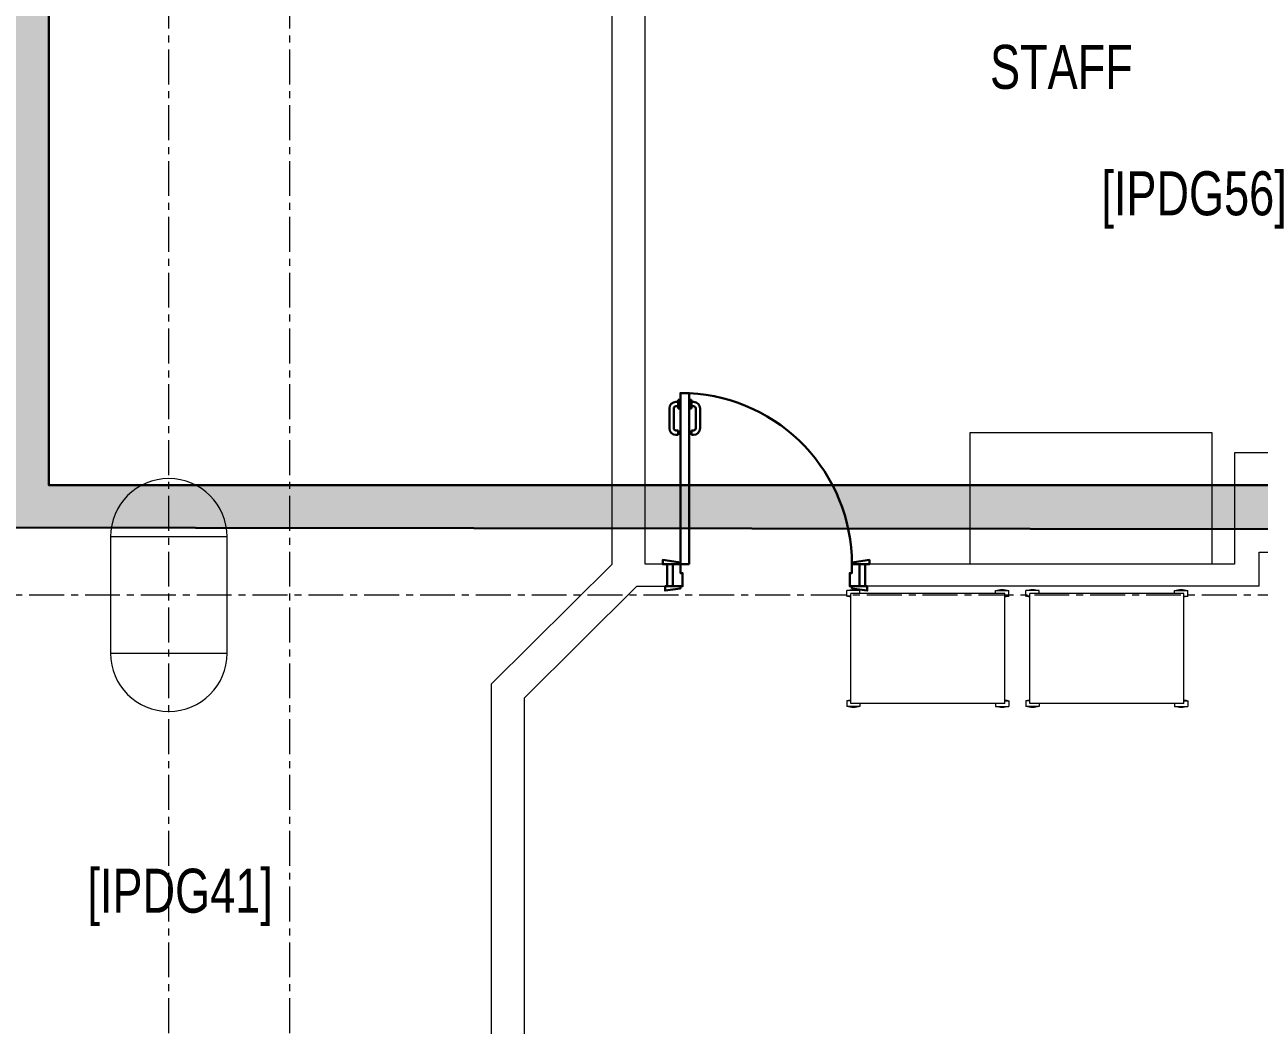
# Model space of a CAD drawing. Header units: millimetres. Extents: x 26027 to 581921, y 7230 to 233891.
# Drawn here: x 472393 to 478009, y 140387 to 144941 of the extents above; entities that cross this region are included whole.
import ezdxf

# ---------------------------------------------------------------- set-up
doc = ezdxf.new("R2010")
doc.units = ezdxf.units.MM
doc.header["$LTSCALE"] = 5
doc.linetypes.add('CENTER', pattern=[50.8, 31.75, -6.35, 6.35, -6.35])
doc.layers.get('0').update_dxf_attribs({"color": 252})
for name, color, linetype, lineweight in [('01-Ground Floor$0$RE.A-opening-wood-door', 252, 'Continuous', 0), ('72_EGR_BASE_TEXT', 252, 'Continuous', 5), ('E-ELEC-EQPM-2', 85, 'Continuous', 30), ('GE-ARCHITECTURAL_ELEMENTS', 8, 'Continuous', 30), ('Medical Equipment and Furniture', 252, 'Continuous', 0), ('Structure', 252, 'Continuous', 5), ('Walls', 252, 'Continuous', 5), ('Wooden Joinery', 252, 'Continuous', 5)]:
    doc.layers.add(name, color=color, linetype=linetype, lineweight=lineweight)
doc.layers.add('axes', color=252, linetype='Continuous')
doc.layers.add('E-PW', color=7, linetype='Continuous', lineweight=30, true_color=0x4e7e3e)
doc.layers.add('EXF', color=7, linetype='Continuous', lineweight=30, true_color=0x4e7e3e)
doc.styles.add('X3G_ENTITY_2587EA', font='swisscl.ttf', dxfattribs={"height": 200})
pattern_1 = [(0, (368880, 104830), (63.5, 63.5), [31.75, -95.25]), (90, (368895.875, 104814.125), (-63.5, 63.5), [31.75, -95.25])]

# ---------------------------------------------------------------- blocks, each defined once
blk = doc.blocks.new('HF13959B-P')
at = {"color": 0}
for p, q in [((0.0418, 0.5136), (-0.0182, 0.5136)), ((-0.0182, 0.4886), (-0.0182, 0.5136)), ((0.0418, 0.5), (0.0418, 0.5136)), ((0.6582, 0.5136), (0.7182, 0.5136)), ((0.6582, 0.5), (0.6582, 0.5136)), ((0.7182, 0.4886), (0.7182, 0.5136)), ((0, 0.4886), (-0.0182, 0.4886)), ((0, 0.5), (0, 0)), ((0.7, 0.5), (0, 0.5)), ((0.7, 0.5), (0.7, 0)), ((0.7, 0.4886), (0.7182, 0.4886)), ((0, 0.0114), (-0.0182, 0.0114)), ((-0.0182, 0.0114), (-0.0182, -0.0136)), ((0.7, 0), (0, 0)), ((0.7, 0.0114), (0.7182, 0.0114)), ((0.7182, 0.0114), (0.7182, -0.0136)), ((0.0418, -0.0136), (-0.0182, -0.0136)), ((0.0418, 0), (0.0418, -0.0136)), ((0.6582, 0), (0.6582, -0.0136)), ((0.6582, -0.0136), (0.7182, -0.0136))]:
    blk.add_line(p, q, dxfattribs=at)
for centre, start, end in [((0.0118, 0.4261), 71.0754, 108.9246), ((0.6882, 0.4261), 71.0754, 108.9246), ((0.0118, 0.5761), 251.0754, 262.6441), ((0.6882, 0.5761), 277.3559, 288.9246), ((0.0118, -0.0761), 97.3559, 108.9246), ((0.6882, -0.0761), 71.0754, 82.6441), ((0.0118, 0.0739), 251.0754, 288.9246), ((0.6882, 0.0739), 251.0754, 288.9246)]:
    blk.add_arc(centre, 0.0925, start, end, dxfattribs=at)
blk = doc.blocks.new('A$C72370EFE')
at = {"layer": 'GE-ARCHITECTURAL_ELEMENTS'}
for p, q in [((-0.01, -0.04), (-0.02, -0.04)), ((-0.01, -0.03), (-0.01, -0.07)), ((0, -0.03), (-0.01, -0.03)), ((0.04, -0.03), (0.05, -0.03)), ((0.05, -0.03), (0.05, -0.07)), ((0.05, -0.04), (0.06, -0.04)), ((-0.05, -0.07), (-0.05, -0.16)), ((-0.03, -0.07), (-0.03, -0.16)), ((-0.01, -0.06), (-0.02, -0.06)), ((0, -0.07), (-0.01, -0.07)), ((0.04, -0.07), (0.05, -0.07)), ((0.05, -0.06), (0.06, -0.06)), ((0.07, -0.07), (0.07, -0.16)), ((0.09, -0.07), (0.09, -0.16)), ((-0.01, -0.17), (-0.02, -0.17)), ((-0.01, -0.19), (-0.02, -0.19)), ((-0.01, -0.17), (-0.01, -0.19)), ((0.05, -0.17), (0.06, -0.17)), ((0.05, -0.17), (0.05, -0.19)), ((0.05, -0.19), (0.06, -0.19))]:
    blk.add_line(p, q, dxfattribs=at)
for centre, radius, start, end in [((-0.02, -0.07), 0.03, 90, 180), ((0.06, -0.07), 0.03, 0, 90), ((-0.02, -0.07), 0.01, 90, 180), ((0.06, -0.07), 0.01, 0, 90), ((-0.02, -0.16), 0.03, 180, 270), ((-0.02, -0.16), 0.01, 180, 270), ((0.06, -0.16), 0.01, 270, 0), ((0.06, -0.16), 0.03, 270, 0)]:
    blk.add_arc(centre, radius, start, end, dxfattribs=at)
blk = doc.blocks.new('A$C41DF7AD3')
at = {"layer": 'GE-ARCHITECTURAL_ELEMENTS', "elevation": 0}
for points in [[(820, 780), (820, 1559), (860, 1559), (860, 780)], [(70, 780), (70, 790), (0, 800), (0, 780)], [(870, 780), (870, 790), (940, 800), (940, 780)], [(80, 680), (80, 670), (10, 660), (10, 680)], [(860, 680), (860, 670), (930, 660), (930, 680)]]:
    blk.add_lwpolyline(points, close=True, dxfattribs=at)
for points in [[(45, 780), (45, 680), (20, 680), (20, 780), (45, 780)], [(45, 780), (80, 780), (80, 740), (90, 740), (90, 680), (45, 680), (45, 780)], [(895, 780), (860, 780), (860, 740), (850, 740), (850, 680), (895, 680), (895, 780)], [(895, 780), (895, 680), (920, 680), (920, 780), (895, 780)]]:
    blk.add_lwpolyline(points, dxfattribs=at)
at = {"layer": 'GE-ARCHITECTURAL_ELEMENTS'}
blk.add_arc((860, 780, 0), 780, 92.9397, 180, dxfattribs=at)
at = {"layer": 'GE-ARCHITECTURAL_ELEMENTS', "xscale": 999.9999999998856, "yscale": 999.9999999998856, "zscale": 999.9999999998856}
blk.add_blockref('A$C72370EFE', (820, 1559, 0), dxfattribs=at)

msp = doc.modelspace()

# ---------------------------------------------------------------- hatches: boundary and pattern name
at = {"layer": 'E-ELEC-EQPM-2'}
h = msp.add_hatch(dxfattribs=at)
h.set_pattern_fill('CROSS', color=85, scale=10)
h.set_pattern_definition(pattern_1)
edge = h.paths.add_edge_path()
edge.add_line((457685.6, 145694.3), (457685.6, 152806.1))
edge.add_line((457685.6, 152806.1), (462487.4, 152806.1))
edge.add_line((462487.4, 152806.1), (462487.4, 145900.9))
edge.add_line((462487.4, 145900.9), (462587.4, 145901.1))
edge.add_line((462587.4, 145901.1), (462587.4, 152806.1))
edge.add_line((462587.4, 152806.1), (464555.9, 152806.1))
edge.add_line((464555.9, 152806.1), (469284.4, 152806.1))
edge.add_line((469284.4, 152806.1), (471903.7, 152806.1))
edge.add_line((471903.7, 152806.1), (471903.7, 142653.2))
edge.add_line((471903.7, 142653.2), (478231.4, 142645.9))
edge.add_line((478231.4, 142645.9), (478231.4, 142845.2))
edge.add_line((478231.4, 142845.2), (472503.7, 142845.2))
edge.add_line((472503.7, 142845.2), (472503.7, 157840))
edge.add_line((472503.7, 157840), (472504, 159009.2))
edge.add_line((472504, 159009.2), (479768.6, 159009.2))
edge.add_line((479768.6, 159009.2), (479768.6, 159109.2))
edge.add_line((479768.6, 159109.2), (472503.7, 159109.2))
edge.add_line((472503.7, 159109.2), (472503.7, 169315.6))
edge.add_line((472503.7, 169315.6), (478921.1, 169315.6))
edge.add_line((478921.1, 169315.6), (484286.4, 169315.6))
edge.add_line((484286.4, 169315.6), (484286.4, 166351.2))
edge.add_line((484286.4, 166351.2), (484486.4, 166351.2))
edge.add_line((484486.4, 166351.2), (484486.4, 169515.6))
edge.add_line((484486.4, 169515.6), (479083.8, 169515.6))
edge.add_line((479083.8, 169515.6), (479083.8, 190946.9))
edge.add_line((479083.8, 190946.9), (479083.8, 191341.6))
edge.add_line((479083.8, 191341.6), (478883.8, 191341.6))
edge.add_line((478883.8, 191341.6), (478883.8, 195124.3))
edge.add_line((478883.8, 195124.3), (477262.4, 195124.3))
edge.add_line((477262.4, 195124.3), (477262.4, 205421.2))
edge.add_line((477262.4, 205421.2), (474368, 205421.2))
edge.add_line((474368, 205421.2), (469356.9, 205421.2))
edge.add_line((469356.9, 205421.2), (469256.9, 205421.2))
edge.add_line((469256.9, 205421.2), (469256.9, 204391.3))
edge.add_line((469256.9, 204391.3), (469856.9, 204391.3))
edge.add_line((469856.9, 204391.3), (469856.9, 204821.2))
edge.add_line((469856.9, 204821.2), (471179.3, 204821.2))
edge.add_line((471179.3, 204821.2), (471179.3, 204391.3))
edge.add_line((471179.3, 204391.3), (471779.3, 204391.3))
edge.add_line((471779.3, 204391.3), (471779.3, 204821.2))
edge.add_line((471779.3, 204821.2), (476662.4, 204821.2))
edge.add_line((476662.4, 204821.2), (476662.4, 194457.6))
edge.add_line((476662.4, 194457.6), (478283.8, 194457.6))
edge.add_line((478283.8, 194457.6), (478283.8, 169915.6))
edge.add_line((478283.8, 169915.6), (471903.7, 169915.6))
edge.add_line((471903.7, 169915.6), (471903.7, 159212))
edge.add_line((471903.7, 159212), (470513.7, 159212))
edge.add_line((470513.7, 159212), (470513.7, 159112))
edge.add_line((470513.7, 159112), (471903.7, 159112))
edge.add_line((471903.7, 159112), (471903.7, 153006.1))
edge.add_line((471903.7, 153006.1), (462587.4, 153006.1))
edge.add_line((462587.4, 153006.1), (462487.4, 152906.1))
edge.add_line((462487.4, 152906.1), (457585.6, 152906.1))
edge.add_line((457585.6, 152906.1), (457585.6, 145694.3))
at = {"layer": 'E-PW'}
h = msp.add_hatch(dxfattribs=at)
h.set_pattern_fill('CROSS', color=85, scale=10)
h.set_pattern_definition(pattern_1)
h.paths.add_polyline_path([(457585.6, 145694.3), (457585.6, 152906.1), (462487.4, 152906.1), (462587.4, 153006.1), (471903.7, 153006.1), (471903.7, 159112), (470513.7, 159112), (470513.7, 159212), (471903.7, 159212), (471903.7, 169915.6), (478283.8, 169915.6), (478283.8, 194457.6), (476662.4, 194457.6), (476662.4, 204821.2), (471779.3, 204821.2), (471779.3, 204391.3), (471179.3, 204391.3), (471179.3, 204821.2), (469856.9, 204821.2), (469856.9, 204391.3), (469256.9, 204391.3), (469256.9, 205421.2), (469356.9, 205421.2), (474368, 205421.2), (477262.4, 205421.2), (477262.4, 195124.3), (478883.8, 195124.3), (478883.8, 191341.6), (479083.8, 191341.6), (479083.8, 190946.9), (479083.8, 169515.6), (484486.4, 169515.6), (484486.4, 166351.2), (484286.4, 166351.2), (484286.4, 169315.6), (478921.1, 169315.6), (472503.7, 169315.6), (472503.7, 159109.2), (479768.6, 159109.2), (479768.6, 159009.2), (472504, 159009.2), (472503.7, 157840), (472503.7, 142845.2), (478231.4, 142845.2), (478231.4, 142645.9), (471903.7, 142653.2), (471903.7, 152806.1), (469284.4, 152806.1), (464555.9, 152806.1), (462587.4, 152806.1), (462587.4, 145901.1), (462487.4, 145900.9), (462487.4, 152806.1), (457685.6, 152806.1), (457685.6, 145694.3)])
at = {"layer": 'EXF'}
h = msp.add_hatch(dxfattribs=at)
h.set_pattern_fill('CROSS', color=256, scale=10)
edge = h.paths.add_edge_path()
edge.add_line((464555.9, 152806.1), (469284.4, 152806.1))
edge.add_line((469284.4, 152806.1), (471903.7, 152806.1))
edge.add_line((471903.7, 152806.1), (471903.7, 142653.2))
edge.add_line((471903.7, 142653.2), (478231.4, 142645.9))
edge.add_line((478231.4, 142645.9), (478231.4, 142845.2))
edge.add_line((478231.4, 142845.2), (472503.7, 142845.2))
edge.add_line((472503.7, 142845.2), (472503.7, 157840))
edge.add_line((472503.7, 157840), (472504, 159009.2))
edge.add_line((472504, 159009.2), (479768.6, 159009.2))
edge.add_line((479768.6, 159009.2), (479768.6, 159109.2))
edge.add_line((479768.6, 159109.2), (472503.7, 159109.2))
edge.add_line((472503.7, 159109.2), (472503.7, 169315.6))
edge.add_line((472503.7, 169315.6), (478921.1, 169315.6))
edge.add_line((478921.1, 169315.6), (484286.4, 169315.6))
edge.add_line((484286.4, 169315.6), (484286.4, 166351.2))
edge.add_line((484286.4, 166351.2), (484486.4, 166351.2))
edge.add_line((484486.4, 166351.2), (484486.4, 169515.6))
edge.add_line((484486.4, 169515.6), (479083.8, 169515.6))
edge.add_line((479083.8, 169515.6), (479083.8, 190946.9))
edge.add_line((479083.8, 190946.9), (479083.8, 191341.6))
edge.add_line((479083.8, 191341.6), (478883.8, 191341.6))
edge.add_line((478883.8, 191341.6), (478883.8, 195124.3))
edge.add_line((478883.8, 195124.3), (477262.4, 195124.3))
edge.add_line((477262.4, 195124.3), (477262.4, 205421.2))
edge.add_line((477262.4, 205421.2), (474368, 205421.2))
edge.add_line((474368, 205421.2), (469356.9, 205421.2))
edge.add_line((469356.9, 205421.2), (469256.9, 205421.2))
edge.add_line((469256.9, 205421.2), (469256.9, 204391.3))
edge.add_line((469256.9, 204391.3), (469856.9, 204391.3))
edge.add_line((469856.9, 204391.3), (469856.9, 204821.2))
edge.add_line((469856.9, 204821.2), (471179.3, 204821.2))
edge.add_line((471179.3, 204821.2), (471179.3, 204391.3))
edge.add_line((471179.3, 204391.3), (471779.3, 204391.3))
edge.add_line((471779.3, 204391.3), (471779.3, 204821.2))
edge.add_line((471779.3, 204821.2), (476662.4, 204821.2))
edge.add_line((476662.4, 204821.2), (476662.4, 194457.6))
edge.add_line((476662.4, 194457.6), (478283.8, 194457.6))
edge.add_line((478283.8, 194457.6), (478283.8, 169915.6))
edge.add_line((478283.8, 169915.6), (471903.7, 169915.6))
edge.add_line((471903.7, 169915.6), (471903.7, 159212))
edge.add_line((471903.7, 159212), (470513.7, 159212))
edge.add_line((470513.7, 159212), (470513.7, 159112))
edge.add_line((470513.7, 159112), (471903.7, 159112))
edge.add_line((471903.7, 159112), (471903.7, 153006.1))
edge.add_line((471903.7, 153006.1), (462587.4, 153006.1))

# ---------------------------------------------------------------- linework, layer by layer
at = {"layer": '01-Ground Floor$0$RE.A-opening-wood-door', "linetype": 'ByBlock', "elevation": 2.4}
msp.add_lwpolyline([(478009, 142385.3), (478009, 142540.4), (478086.6, 142540.4), (478086.6, 142462.9), (478055.5, 142462.9), (478055.5, 142385.3)], dxfattribs=at)
at = {"layer": 'axes', "linetype": 'CENTER', "lineweight": 0}
for p, q in [((473048.8, 120285.6, 0), (473048.8, 230891.1, 0)), ((473598.8, 120285.6, 0), (473598.8, 230891.1, 0)), ((581030.5, 142345.3, 2.4), (449113.3, 142345.3, 2.4))]:
    msp.add_line(p, q, dxfattribs=at)
at = {"layer": 'E-ELEC-EQPM-2', "color": 85, "elevation": 2.4}
msp.add_lwpolyline([(472503.7, 157840), (472503.7, 142845.2), (478231.4, 142845.2), (478231.4, 142645.9), (471903.7, 142653.2), (471903.7, 152806.1), (469284.4, 152806.1), (464555.9, 152806.1), (462587.4, 152806.1), (462587.4, 145901.1), (462487.4, 145900.9), (462487.4, 152806.1), (457685.6, 152806.1), (457685.6, 145694.3), (457585.6, 145694.3), (457585.6, 152906.1), (462487.4, 152906.1), (462587.4, 153006.1)], dxfattribs=at)
at = {"layer": 'Medical Equipment and Furniture', "elevation": 2.4}
msp.add_lwpolyline([(477793.3, 142485.3), (476693.3, 142485.3), (476693.3, 143085.3), (477793.3, 143085.3)], close=True, dxfattribs=at)
at = {"layer": 'Structure', "elevation": -2.4}
msp.add_lwpolyline([(472783.8, 142080.3), (473313.8, 142080.3), (473313.8, 142610.3), (472783.8, 142610.3)], close=True, dxfattribs=at)
at = {"layer": 'Walls'}
for p, q in [((475065.8, 142485.3, 2.4), (475065.8, 148732.9, 2.4)), ((475315.8, 142485.3, 2.4), (475215.8, 142485.3, 2.4)), ((477896.1, 142485.3, 2.4), (476215.8, 142485.3, 2.4)), ((478009, 142385.3, 2.4), (476215.8, 142385.3, 2.4)), ((474515.8, 141939, 2.4), (474515.8, 139308.5, 2.4))]:
    msp.add_line(p, q, dxfattribs=at)
at = {"layer": 'Walls', "elevation": 2.4}
for points in [[(475215.8, 142485.3), (475215.8, 146002.8)], [(480165.8, 142991.8), (477896.1, 142991.8), (477896.1, 142485.3)], [(474515.8, 141939), (475065.8, 142485.3)], [(475315.8, 142485.3), (475315.8, 142385.3)], [(476215.8, 142485.3), (476215.8, 142385.3)], [(474665.8, 141876.6), (475178, 142385.3), (475315.8, 142385.3)], [(474665.8, 141876.6), (474665.8, 136760.3), (483197.6, 136760.3)]]:
    msp.add_lwpolyline(points, dxfattribs=at)
at = {"layer": 'Walls'}
for centre, start, end in [((473048.8, 142610.3, -2.4), 0, 180), ((473048.8, 142080.3, -2.4), 180, 0)]:
    msp.add_arc(centre, 265, start, end, dxfattribs=at)

# ---------------------------------------------------------------- block references
at = {"layer": 'Medical Equipment and Furniture', "xscale": -1000, "yscale": 1000, "zscale": 1000, "rotation": 180}
for p in [(476150.8, 142352.2, 0), (476965.5, 142352.2, 0)]:
    msp.add_blockref('HF13959B-P', p, dxfattribs=at)
at = {"layer": 'Wooden Joinery', "xscale": -1}
msp.add_blockref('A$C41DF7AD3', (476235.8, 141705.3, 2.4), dxfattribs=at)

# ---------------------------------------------------------------- texts
at = {"layer": '72_EGR_BASE_TEXT', "char_height": 200, "attachment_point": 2, "style": 'X3G_ENTITY_2587EA'}
for s, insert in [('STAFF', (477108.7, 144849, 2.4)), ('[IPDG56]', (477712.1, 144273.7, 2.4)), ('[IPDG41]', (473100.3, 141099.7, 2.4))]:
    msp.add_mtext(s, dxfattribs=dict(at, insert=insert))

doc.saveas('drawing.dxf')
